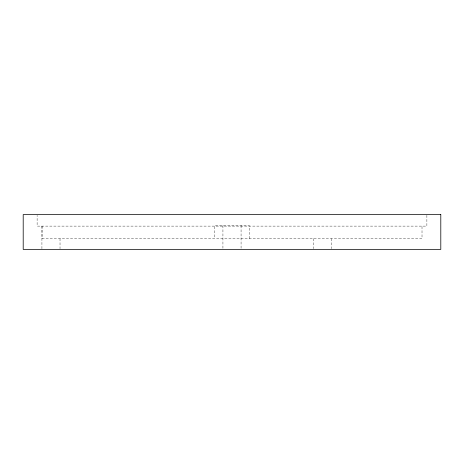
<?xml version="1.0" encoding="UTF-8"?>
<svg xmlns="http://www.w3.org/2000/svg" width="464" height="464" viewBox="0 0 464 464"><rect width="100%" height="100%" fill="white"/><g stroke="black" fill="none" stroke-linecap="round" stroke-linejoin="round"><path stroke-width="0.35" stroke-dasharray="2.32 1.74" d="M41.986 238.606L422.014 238.606L422.014 226.113M426.88 215.313L426.88 226.113L37.12 226.113L37.12 215.313M331.557 238.606L331.609 248.687M313.513 238.606L313.461 248.687M249.394 238.606L249.394 225.614L214.606 225.614L214.606 238.606M241.071 225.614L241.071 248.687M222.929 225.614L222.929 248.687M60.024 238.606L60.024 248.687M42.079 226.113L42.079 238.606M41.928 226.113L41.928 248.698"/><path stroke-width="0.7" d="M440.8 214.594L23.2 214.594L23.2 249.406L440.8 249.406L440.8 214.594"/></g></svg>
